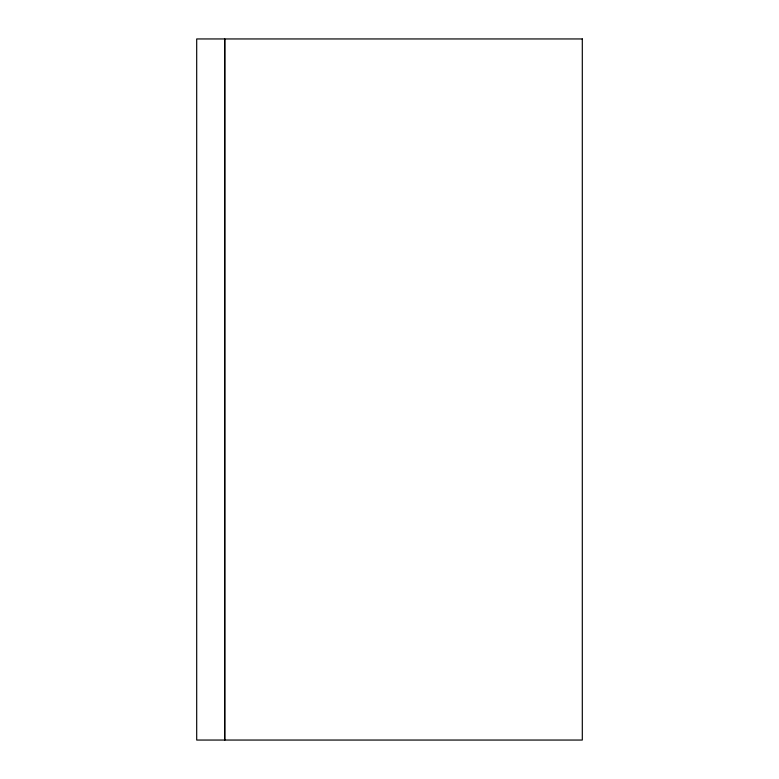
<?xml version="1.0" encoding="UTF-8"?>
<svg xmlns="http://www.w3.org/2000/svg" width="779" height="779" viewBox="0 0 779 779"><rect width="100%" height="100%" fill="white"/><g stroke="black" fill="none" stroke-linecap="round" stroke-linejoin="round"><path stroke-width="1.17" d="M582.303 38.95L196.697 38.95L196.697 740.05L582.303 740.05L582.303 38.95M224.742 740.05L224.742 38.95L224.703 740.05"/></g></svg>
